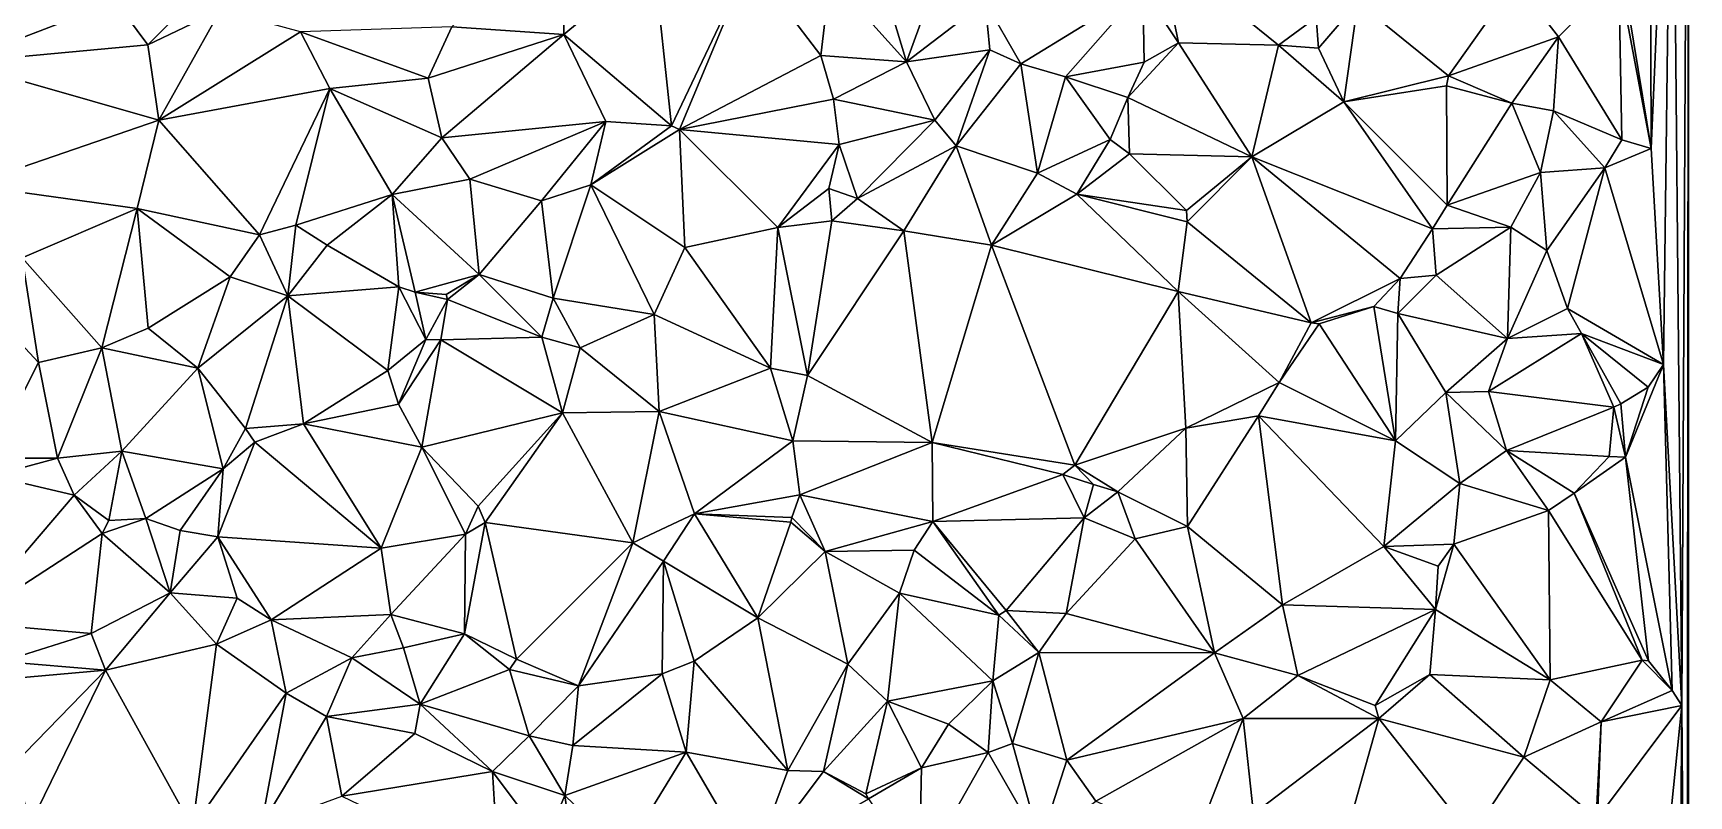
# Model space of a CAD drawing. Header units: metres. Extents: x -15.8 to 15, y -15.7 to 15.
# Drawn here: x 1.01 to 15, y 0.44 to 6.89 of the extents above; entities that cross this region are included whole.
import ezdxf

# ---------------------------------------------------------------- set-up
doc = ezdxf.new("R2010")
doc.units = ezdxf.units.M
doc.layers.add('STREET_MESH', color=7, linetype='Continuous')
doc.layers.add('WATER_LINE', color=5, linetype='Continuous')

msp = doc.modelspace()

# ---------------------------------------------------------------- linework, layer by layer
at = {"layer": 'STREET_MESH'}
for points in [[(14.854, 9.977), (14.936, 1.207), (14.996, 12.442)], [(14.936, 1.207), (14.979, -4.296), (14.996, 12.442)], [(14.667, 9.432), (14.676, 5.914), (14.854, 9.977)], [(14.854, 9.977), (14.676, 5.914), (14.78, 4.089)], [(14.936, 1.207), (14.854, 9.977), (14.78, 4.089)], [(14.667, 9.432), (14.418, 7.49), (14.676, 5.914)], [(5.494, 7.829), (4.544, 6.941), (5.489, 6.876)], [(6.251, 7.508), (5.494, 7.829), (5.489, 6.876)], [(8.094, 7.607), (7.74, 7.362), (8.385, 6.644)], [(8.687, 7.471), (8.094, 7.607), (8.385, 6.644)], [(10.523, 7.599), (10.383, 7.262), (10.684, 6.804)], [(10.523, 7.599), (10.684, 6.804), (11.528, 6.786)], [(11.847, 7.018), (10.523, 7.599), (11.528, 6.786)], [(6.251, 7.508), (5.489, 6.876), (6.4, 6.104)], [(6.251, 7.508), (6.4, 6.104), (7.059, 7.488)], [(6.4, 6.104), (6.467, 6.073), (7.059, 7.488)], [(6.467, 6.073), (7.661, 6.699), (7.059, 7.488)], [(7.661, 6.699), (7.74, 7.362), (7.059, 7.488)], [(8.687, 7.471), (8.385, 6.644), (9.05, 7.151)], [(14.418, 7.49), (14.403, 7.365), (14.676, 5.914)], [(7.74, 7.362), (7.661, 6.699), (8.385, 6.644)], [(12.964, 6.527), (13.532, 7.326), (12.198, 7.146)], [(12.964, 6.527), (13.893, 6.855), (13.532, 7.326)], [(13.893, 6.855), (14.403, 7.365), (13.532, 7.326)], [(14.43, 5.986), (14.403, 7.365), (13.893, 6.855)], [(14.403, 7.365), (14.43, 5.986), (14.676, 5.914)], [(0.431, 6.951), (0.362, 6.639), (1.703, 7.152)], [(0.362, 6.639), (1.973, 6.789), (1.703, 7.152)], [(1.973, 6.789), (2.405, 7.226), (1.703, 7.152)], [(2.405, 7.226), (1.973, 6.789), (2.589, 7.08)], [(8.385, 6.644), (9.089, 6.746), (9.05, 7.151)], [(9.35, 6.629), (10.383, 7.262), (9.05, 7.151)], [(9.089, 6.746), (9.35, 6.629), (9.05, 7.151)], [(9.728, 6.518), (10.383, 7.262), (9.35, 6.629)], [(10.383, 7.262), (9.728, 6.518), (10.392, 6.642)], [(10.684, 6.804), (10.383, 7.262), (10.392, 6.642)], [(11.847, 7.018), (11.866, 6.759), (12.198, 7.146)], [(11.866, 6.759), (12.08, 6.306), (12.198, 7.146)], [(12.08, 6.306), (12.964, 6.527), (12.198, 7.146)], [(2.589, 7.08), (1.973, 6.789), (2.067, 6.151)], [(3.264, 6.898), (2.589, 7.08), (2.067, 6.151)], [(11.866, 6.759), (11.847, 7.018), (11.528, 6.786)], [(3.264, 6.898), (2.067, 6.151), (3.511, 6.419)], [(4.342, 6.508), (4.544, 6.941), (3.264, 6.898)], [(4.342, 6.508), (3.264, 6.898), (3.511, 6.419)], [(4.544, 6.941), (4.342, 6.508), (5.489, 6.876)], [(4.342, 6.508), (4.46, 6.004), (5.489, 6.876)], [(4.46, 6.004), (5.843, 6.14), (5.489, 6.876)], [(5.489, 6.876), (5.843, 6.14), (6.4, 6.104)], [(1.973, 6.789), (0.362, 6.639), (2.067, 6.151)], [(8.624, 6.153), (9.089, 6.746), (8.385, 6.644)], [(8.805, 5.935), (9.089, 6.746), (8.624, 6.153)], [(8.805, 5.935), (9.35, 6.629), (9.089, 6.746)], [(10.255, 6.344), (10.684, 6.804), (10.392, 6.642)], [(10.684, 6.804), (10.255, 6.344), (11.304, 5.842)], [(11.528, 6.786), (10.684, 6.804), (11.304, 5.842)], [(12.08, 6.306), (11.528, 6.786), (11.304, 5.842)], [(12.08, 6.306), (11.866, 6.759), (11.528, 6.786)], [(12.964, 6.527), (13.5, 6.295), (13.893, 6.855)], [(13.5, 6.295), (13.852, 6.232), (13.893, 6.855)], [(13.852, 6.232), (14.43, 5.986), (13.893, 6.855)], [(0.362, 6.639), (0.467, 5.603), (2.067, 6.151)], [(7.661, 6.699), (6.467, 6.073), (7.768, 6.328)], [(8.385, 6.644), (7.661, 6.699), (7.768, 6.328)], [(8.624, 6.153), (8.385, 6.644), (7.768, 6.328)], [(8.805, 5.935), (9.493, 5.705), (9.35, 6.629)], [(9.493, 5.705), (9.728, 6.518), (9.35, 6.629)], [(9.728, 6.518), (10.255, 6.344), (10.392, 6.642)], [(4.46, 6.004), (4.342, 6.508), (3.511, 6.419)], [(10.105, 5.988), (9.728, 6.518), (9.493, 5.705)], [(9.728, 6.518), (10.105, 5.988), (10.255, 6.344)], [(12.948, 6.442), (12.964, 6.527), (12.08, 6.306)], [(12.952, 5.435), (12.948, 6.442), (12.08, 6.306)], [(13.5, 6.295), (12.964, 6.527), (12.948, 6.442)], [(13.5, 6.295), (12.948, 6.442), (12.952, 5.435)], [(2.067, 6.151), (2.919, 5.183), (3.511, 6.419)], [(2.919, 5.183), (3.224, 5.264), (3.511, 6.419)], [(3.224, 5.264), (4.038, 5.524), (3.511, 6.419)], [(4.038, 5.524), (4.46, 6.004), (3.511, 6.419)], [(6.467, 6.073), (7.815, 5.946), (7.768, 6.328)], [(7.815, 5.946), (8.624, 6.153), (7.768, 6.328)], [(10.255, 6.344), (10.105, 5.988), (10.27, 5.869)], [(10.255, 6.344), (10.27, 5.869), (11.304, 5.842)], [(12.829, 5.233), (12.08, 6.306), (11.304, 5.842)], [(12.829, 5.233), (12.952, 5.435), (12.08, 6.306)], [(13.5, 6.295), (12.952, 5.435), (13.741, 5.709)], [(13.852, 6.232), (13.5, 6.295), (13.741, 5.709)], [(13.852, 6.232), (13.741, 5.709), (14.287, 5.748)], [(14.43, 5.986), (13.852, 6.232), (14.287, 5.748)], [(0.467, 5.603), (1.884, 5.406), (2.067, 6.151)], [(1.884, 5.406), (2.919, 5.183), (2.067, 6.151)], [(5.843, 6.14), (4.46, 6.004), (4.694, 5.653)], [(5.301, 5.47), (5.843, 6.14), (4.694, 5.653)], [(5.843, 6.14), (5.301, 5.47), (5.717, 5.607)], [(5.843, 6.14), (5.717, 5.607), (6.4, 6.104)], [(5.717, 5.607), (6.467, 6.073), (6.4, 6.104)], [(6.513, 5.076), (6.467, 6.073), (5.717, 5.607)], [(6.513, 5.076), (7.298, 5.244), (6.467, 6.073)], [(7.298, 5.244), (7.815, 5.946), (6.467, 6.073)], [(7.815, 5.946), (7.97, 5.489), (8.624, 6.153)], [(7.97, 5.489), (8.805, 5.935), (8.624, 6.153)], [(4.46, 6.004), (4.038, 5.524), (4.694, 5.653)], [(7.298, 5.244), (7.729, 5.574), (7.815, 5.946)], [(7.729, 5.574), (7.97, 5.489), (7.815, 5.946)], [(8.805, 5.935), (7.97, 5.489), (8.363, 5.216)], [(9.103, 5.097), (8.805, 5.935), (8.363, 5.216)], [(9.493, 5.705), (8.805, 5.935), (9.103, 5.097)], [(10.105, 5.988), (9.493, 5.705), (9.824, 5.528)], [(10.27, 5.869), (10.105, 5.988), (9.824, 5.528)], [(14.676, 5.914), (14.43, 5.986), (14.287, 5.748)], [(14.676, 5.914), (14.287, 5.748), (14.78, 4.089)], [(10.752, 5.39), (10.27, 5.869), (9.824, 5.528)], [(10.27, 5.869), (10.752, 5.39), (11.304, 5.842)], [(10.752, 5.39), (10.757, 5.293), (11.304, 5.842)], [(10.757, 5.293), (11.805, 4.44), (11.304, 5.842)], [(11.805, 4.44), (12.557, 4.814), (11.304, 5.842)], [(12.557, 4.814), (12.829, 5.233), (11.304, 5.842)], [(13.741, 5.709), (13.796, 5.051), (14.287, 5.748)], [(13.796, 5.051), (13.97, 4.561), (14.287, 5.748)], [(14.287, 5.748), (13.97, 4.561), (14.78, 4.089)], [(1.884, 5.406), (0.467, 5.603), (0.912, 4.988)], [(4.038, 5.524), (4.773, 4.849), (4.694, 5.653)], [(4.773, 4.849), (5.301, 5.47), (4.694, 5.653)], [(5.301, 5.47), (5.398, 4.649), (5.717, 5.607)], [(5.398, 4.649), (6.252, 4.51), (5.717, 5.607)], [(6.252, 4.51), (6.513, 5.076), (5.717, 5.607)], [(9.493, 5.705), (9.103, 5.097), (9.824, 5.528)], [(13.741, 5.709), (12.952, 5.435), (13.491, 5.249)], [(13.796, 5.051), (13.741, 5.709), (13.491, 5.249)], [(4.038, 5.524), (3.224, 5.264), (3.491, 5.097)], [(4.096, 4.745), (4.038, 5.524), (3.491, 5.097)], [(4.038, 5.524), (4.096, 4.745), (4.232, 4.7)], [(4.773, 4.849), (4.038, 5.524), (4.232, 4.7)], [(5.301, 5.47), (4.773, 4.849), (5.398, 4.649)], [(7.298, 5.244), (7.753, 5.303), (7.729, 5.574)], [(7.753, 5.303), (7.97, 5.489), (7.729, 5.574)], [(7.97, 5.489), (7.753, 5.303), (8.363, 5.216)], [(9.824, 5.528), (9.103, 5.097), (10.68, 4.706)], [(10.757, 5.293), (9.824, 5.528), (10.68, 4.706)], [(10.757, 5.293), (10.752, 5.39), (9.824, 5.528)], [(1.585, 4.23), (1.884, 5.406), (0.912, 4.988)], [(1.976, 4.394), (1.884, 5.406), (1.585, 4.23)], [(1.884, 5.406), (2.671, 4.83), (2.919, 5.183)], [(1.976, 4.394), (2.671, 4.83), (1.884, 5.406)], [(12.952, 5.435), (12.829, 5.233), (13.491, 5.249)], [(2.919, 5.183), (2.671, 4.83), (3.156, 4.668)], [(3.224, 5.264), (2.919, 5.183), (3.156, 4.668)], [(3.491, 5.097), (3.224, 5.264), (3.156, 4.668)], [(7.237, 4.056), (7.298, 5.244), (6.513, 5.076)], [(7.298, 5.244), (7.237, 4.056), (7.548, 3.994)], [(7.753, 5.303), (7.298, 5.244), (7.548, 3.994)], [(7.753, 5.303), (7.548, 3.994), (8.363, 5.216)], [(7.548, 3.994), (8.603, 3.429), (8.363, 5.216)], [(8.603, 3.429), (9.103, 5.097), (8.363, 5.216)], [(11.805, 4.44), (10.757, 5.293), (10.68, 4.706)], [(12.829, 5.233), (12.557, 4.814), (12.861, 4.843)], [(13.491, 5.249), (12.829, 5.233), (12.861, 4.843)], [(13.463, 4.309), (13.491, 5.249), (12.861, 4.843)], [(13.463, 4.309), (13.796, 5.051), (13.491, 5.249)], [(4.096, 4.745), (3.491, 5.097), (3.156, 4.668)], [(7.237, 4.056), (6.513, 5.076), (6.252, 4.51)], [(9.806, 3.238), (9.103, 5.097), (8.603, 3.429)], [(9.103, 5.097), (9.806, 3.238), (10.68, 4.706)], [(13.796, 5.051), (13.463, 4.309), (13.97, 4.561)], [(0.274, 4.938), (1.051, 4.104), (0.912, 4.988)], [(0.274, 4.938), (0.643, 3.297), (1.051, 4.104)], [(1.051, 4.104), (1.585, 4.23), (0.912, 4.988)], [(2.671, 4.83), (1.976, 4.394), (2.396, 4.058)], [(2.671, 4.83), (2.396, 4.058), (3.156, 4.668)], [(4.495, 4.68), (4.773, 4.849), (4.232, 4.7)], [(4.495, 4.68), (4.507, 4.637), (4.773, 4.849)], [(4.507, 4.637), (5.303, 4.318), (4.773, 4.849)], [(4.773, 4.849), (5.303, 4.318), (5.398, 4.649)], [(11.805, 4.44), (12.334, 4.578), (12.557, 4.814)], [(12.334, 4.578), (12.537, 4.519), (12.557, 4.814)], [(12.557, 4.814), (12.537, 4.519), (12.861, 4.843)], [(12.537, 4.519), (13.463, 4.309), (12.861, 4.843)], [(2.396, 4.058), (2.799, 3.547), (3.156, 4.668)], [(2.799, 3.547), (3.291, 3.588), (3.156, 4.668)], [(4.002, 4.038), (4.096, 4.745), (3.156, 4.668)], [(3.291, 3.588), (4.002, 4.038), (3.156, 4.668)], [(4.324, 4.3), (4.096, 4.745), (4.002, 4.038)], [(4.096, 4.745), (4.324, 4.3), (4.232, 4.7)], [(4.507, 4.637), (4.495, 4.68), (4.232, 4.7)], [(4.324, 4.3), (4.507, 4.637), (4.232, 4.7)], [(4.324, 4.3), (4.449, 4.298), (4.507, 4.637)], [(4.507, 4.637), (4.449, 4.298), (5.303, 4.318)], [(5.398, 4.649), (5.303, 4.318), (5.628, 4.229)], [(6.252, 4.51), (5.398, 4.649), (5.628, 4.229)], [(9.806, 3.238), (10.746, 3.55), (10.68, 4.706)], [(10.746, 3.55), (11.534, 3.937), (10.68, 4.706)], [(11.534, 3.937), (11.805, 4.44), (10.68, 4.706)], [(6.296, 3.692), (6.252, 4.51), (5.628, 4.229)], [(6.296, 3.692), (7.237, 4.056), (6.252, 4.51)], [(11.873, 4.432), (12.334, 4.578), (11.805, 4.44)], [(12.334, 4.578), (11.873, 4.432), (12.517, 3.443)], [(12.537, 4.519), (12.334, 4.578), (12.517, 3.443)], [(12.943, 3.851), (12.537, 4.519), (12.517, 3.443)], [(12.537, 4.519), (12.943, 3.851), (13.463, 4.309)], [(13.463, 4.309), (14.088, 4.35), (13.97, 4.561)], [(13.97, 4.561), (14.088, 4.35), (14.78, 4.089)], [(2.396, 4.058), (1.976, 4.394), (1.585, 4.23)], [(11.873, 4.432), (11.805, 4.44), (11.534, 3.937)], [(12.517, 3.443), (11.873, 4.432), (11.534, 3.937)], [(14.088, 4.35), (13.304, 3.86), (14.362, 3.729)], [(14.088, 4.35), (13.463, 4.309), (13.304, 3.86)], [(14.421, 3.755), (14.088, 4.35), (14.362, 3.729)], [(14.088, 4.35), (14.421, 3.755), (14.652, 3.896)], [(14.088, 4.35), (14.652, 3.896), (14.78, 4.089)], [(1.051, 4.104), (1.211, 3.298), (1.585, 4.23)], [(1.585, 4.23), (1.211, 3.298), (1.755, 3.356)], [(2.396, 4.058), (1.585, 4.23), (1.755, 3.356)], [(4.092, 3.753), (4.324, 4.3), (4.002, 4.038)], [(4.449, 4.298), (4.324, 4.3), (4.092, 3.753)], [(4.449, 4.298), (4.092, 3.753), (4.29, 3.389)], [(5.477, 3.681), (4.449, 4.298), (4.29, 3.389)], [(5.303, 4.318), (4.449, 4.298), (5.477, 3.681)], [(5.303, 4.318), (5.477, 3.681), (5.628, 4.229)], [(5.477, 3.681), (6.296, 3.692), (5.628, 4.229)], [(13.463, 4.309), (12.943, 3.851), (13.304, 3.86)], [(1.051, 4.104), (0.643, 3.297), (1.211, 3.298)], [(2.611, 3.208), (2.396, 4.058), (1.755, 3.356)], [(2.611, 3.208), (2.799, 3.547), (2.396, 4.058)], [(14.652, 3.896), (14.461, 3.306), (14.78, 4.089)], [(14.461, 3.306), (14.855, 1.334), (14.78, 4.089)], [(14.855, 1.334), (14.936, 1.207), (14.78, 4.089)], [(3.291, 3.588), (4.092, 3.753), (4.002, 4.038)], [(7.237, 4.056), (6.296, 3.692), (7.424, 3.444)], [(7.548, 3.994), (7.237, 4.056), (7.424, 3.444)], [(7.548, 3.994), (7.424, 3.444), (8.603, 3.429)], [(10.746, 3.55), (11.358, 3.654), (11.534, 3.937)], [(11.358, 3.654), (12.517, 3.443), (11.534, 3.937)], [(13.061, 3.084), (12.943, 3.851), (12.517, 3.443)], [(12.943, 3.851), (13.454, 3.363), (13.304, 3.86)], [(13.454, 3.363), (12.943, 3.851), (13.061, 3.084)], [(13.304, 3.86), (13.454, 3.363), (14.362, 3.729)], [(14.421, 3.755), (14.461, 3.306), (14.652, 3.896)], [(4.092, 3.753), (3.291, 3.588), (4.29, 3.389)], [(4.767, 2.893), (5.477, 3.681), (4.29, 3.389)], [(4.767, 2.893), (4.826, 2.754), (5.477, 3.681)], [(5.477, 3.681), (4.826, 2.754), (6.072, 2.582)], [(6.296, 3.692), (5.477, 3.681), (6.072, 2.582)], [(6.594, 2.827), (6.296, 3.692), (6.072, 2.582)], [(6.296, 3.692), (6.594, 2.827), (7.424, 3.444)], [(11.358, 3.654), (10.746, 3.55), (10.76, 2.719)], [(11.562, 2.058), (11.358, 3.654), (10.76, 2.719)], [(12.417, 2.551), (12.517, 3.443), (11.358, 3.654)], [(11.562, 2.058), (12.417, 2.551), (11.358, 3.654)], [(13.454, 3.363), (14.321, 3.31), (14.362, 3.729)], [(14.321, 3.31), (14.461, 3.306), (14.362, 3.729)], [(14.461, 3.306), (14.421, 3.755), (14.362, 3.729)], [(2.799, 3.547), (2.611, 3.208), (2.879, 3.432)], [(3.291, 3.588), (2.799, 3.547), (2.879, 3.432)], [(3.946, 2.538), (3.291, 3.588), (2.879, 3.432)], [(3.291, 3.588), (3.946, 2.538), (4.29, 3.389)], [(9.806, 3.238), (10.171, 3.012), (10.746, 3.55)], [(10.746, 3.55), (10.171, 3.012), (10.76, 2.719)], [(2.566, 2.632), (3.946, 2.538), (2.879, 3.432)], [(2.611, 3.208), (2.566, 2.632), (2.879, 3.432)], [(3.946, 2.538), (4.659, 2.656), (4.29, 3.389)], [(4.659, 2.656), (4.767, 2.893), (4.29, 3.389)], [(6.594, 2.827), (7.485, 2.987), (7.424, 3.444)], [(7.424, 3.444), (7.485, 2.987), (8.603, 3.429)], [(7.485, 2.987), (8.608, 2.763), (8.603, 3.429)], [(8.603, 3.429), (8.608, 2.763), (9.706, 3.16)], [(9.806, 3.238), (8.603, 3.429), (9.706, 3.16)], [(12.417, 2.551), (13.061, 3.084), (12.517, 3.443)], [(13.809, 2.855), (13.454, 3.363), (13.061, 3.084)], [(13.454, 3.363), (13.809, 2.855), (14.026, 3.001)], [(14.321, 3.31), (13.454, 3.363), (14.026, 3.001)], [(0.643, 3.297), (0.656, 3.147), (1.211, 3.298)], [(0.656, 3.147), (1.353, 2.986), (1.211, 3.298)], [(1.211, 3.298), (1.353, 2.986), (1.755, 3.356)], [(1.353, 2.986), (1.646, 2.77), (1.755, 3.356)], [(1.646, 2.77), (1.957, 2.787), (1.755, 3.356)], [(1.957, 2.787), (2.611, 3.208), (1.755, 3.356)], [(9.964, 3.075), (9.806, 3.238), (9.706, 3.16)], [(9.806, 3.238), (9.964, 3.075), (10.171, 3.012)], [(14.461, 3.306), (14.321, 3.31), (14.026, 3.001)], [(14.654, 1.585), (14.461, 3.306), (14.026, 3.001)], [(14.461, 3.306), (14.654, 1.585), (14.855, 1.334)], [(1.353, 2.986), (0.656, 3.147), (0.431, 1.91)], [(2.249, 2.686), (2.611, 3.208), (1.957, 2.787)], [(2.566, 2.632), (2.611, 3.208), (2.249, 2.686)], [(8.608, 2.763), (9.887, 2.792), (9.706, 3.16)], [(9.887, 2.792), (9.964, 3.075), (9.706, 3.16)], [(12.417, 2.551), (13.011, 2.57), (13.061, 3.084)], [(13.011, 2.57), (13.809, 2.855), (13.061, 3.084)], [(1.589, 2.66), (1.353, 2.986), (0.431, 1.91)], [(1.646, 2.77), (1.353, 2.986), (1.589, 2.66)], [(7.416, 2.795), (7.485, 2.987), (6.594, 2.827)], [(7.485, 2.987), (7.416, 2.795), (7.698, 2.508)], [(7.485, 2.987), (7.698, 2.508), (8.608, 2.763)], [(10.171, 3.012), (9.964, 3.075), (9.887, 2.792)], [(10.171, 3.012), (9.887, 2.792), (10.316, 2.617)], [(10.171, 3.012), (10.316, 2.617), (10.76, 2.719)], [(13.809, 2.855), (14.6, 1.591), (14.026, 3.001)], [(14.6, 1.591), (14.654, 1.585), (14.026, 3.001)], [(4.767, 2.893), (4.659, 2.656), (4.826, 2.754)], [(6.594, 2.827), (6.072, 2.582), (6.332, 2.428)], [(7.129, 1.95), (6.594, 2.827), (6.332, 2.428)], [(7.408, 2.758), (6.594, 2.827), (7.129, 1.95)], [(7.416, 2.795), (6.594, 2.827), (7.408, 2.758)], [(13.809, 2.855), (13.011, 2.57), (13.824, 1.424)], [(14.6, 1.591), (13.809, 2.855), (13.824, 1.424)], [(1.495, 1.816), (1.589, 2.66), (0.431, 1.91)], [(1.495, 1.816), (2.162, 2.16), (1.589, 2.66)], [(1.646, 2.77), (1.589, 2.66), (1.957, 2.787)], [(1.589, 2.66), (2.162, 2.16), (1.957, 2.787)], [(2.162, 2.16), (2.249, 2.686), (1.957, 2.787)], [(2.162, 2.16), (2.566, 2.632), (2.249, 2.686)], [(4.826, 2.754), (4.65, 1.814), (5.089, 1.6)], [(4.659, 2.656), (4.65, 1.814), (4.826, 2.754)], [(4.826, 2.754), (5.089, 1.6), (6.072, 2.582)], [(7.698, 2.508), (7.408, 2.758), (7.129, 1.95)], [(7.698, 2.508), (7.416, 2.795), (7.408, 2.758)], [(8.608, 2.763), (7.698, 2.508), (8.451, 2.519)], [(9.164, 1.971), (8.608, 2.763), (8.451, 2.519)], [(9.228, 2.01), (9.887, 2.792), (8.608, 2.763)], [(9.228, 2.01), (8.608, 2.763), (9.164, 1.971)], [(9.887, 2.792), (9.228, 2.01), (9.735, 1.986)], [(10.316, 2.617), (9.887, 2.792), (9.735, 1.986)], [(10.316, 2.617), (10.987, 1.654), (10.76, 2.719)], [(10.987, 1.654), (11.562, 2.058), (10.76, 2.719)], [(2.162, 2.16), (2.728, 2.114), (2.566, 2.632)], [(3.946, 2.538), (2.566, 2.632), (3.016, 1.931)], [(2.566, 2.632), (2.728, 2.114), (3.016, 1.931)], [(3.946, 2.538), (3.016, 1.931), (4.029, 1.976)], [(4.659, 2.656), (3.946, 2.538), (4.029, 1.976)], [(4.65, 1.814), (4.659, 2.656), (4.029, 1.976)], [(5.089, 1.6), (5.614, 1.373), (6.072, 2.582)], [(6.072, 2.582), (5.614, 1.373), (6.332, 2.428)], [(7.698, 2.508), (8.326, 2.157), (8.451, 2.519)], [(8.326, 2.157), (9.164, 1.971), (8.451, 2.519)], [(10.987, 1.654), (10.316, 2.617), (9.735, 1.986)], [(12.856, 2.018), (12.417, 2.551), (11.562, 2.058)], [(13.011, 2.57), (12.417, 2.551), (12.877, 2.386)], [(12.417, 2.551), (12.856, 2.018), (12.877, 2.386)], [(12.856, 2.018), (13.011, 2.57), (12.877, 2.386)], [(13.011, 2.57), (12.856, 2.018), (13.824, 1.424)], [(5.614, 1.373), (6.32, 1.475), (6.332, 2.428)], [(6.332, 2.428), (6.32, 1.475), (6.591, 1.582)], [(7.129, 1.95), (6.332, 2.428), (6.591, 1.582)], [(7.888, 1.557), (7.698, 2.508), (7.129, 1.95)], [(7.698, 2.508), (7.888, 1.557), (8.326, 2.157)], [(2.162, 2.16), (1.495, 1.816), (1.618, 1.506)], [(2.162, 2.16), (1.618, 1.506), (2.554, 1.725)], [(2.728, 2.114), (2.162, 2.16), (2.554, 1.725)], [(3.016, 1.931), (2.728, 2.114), (2.554, 1.725)], [(8.326, 2.157), (7.888, 1.557), (8.225, 1.246)], [(9.114, 1.417), (8.326, 2.157), (8.225, 1.246)], [(8.326, 2.157), (9.114, 1.417), (9.164, 1.971)], [(3.016, 1.931), (3.699, 1.61), (4.029, 1.976)], [(3.699, 1.61), (4.135, 1.694), (4.029, 1.976)], [(4.135, 1.694), (4.65, 1.814), (4.029, 1.976)], [(9.114, 1.417), (9.504, 1.657), (9.164, 1.971)], [(9.504, 1.657), (9.228, 2.01), (9.164, 1.971)], [(9.228, 2.01), (9.504, 1.657), (9.735, 1.986)], [(9.504, 1.657), (10.987, 1.654), (9.735, 1.986)], [(11.691, 1.461), (11.562, 2.058), (10.987, 1.654)], [(11.691, 1.461), (12.856, 2.018), (11.562, 2.058)], [(11.691, 1.461), (12.345, 1.207), (12.856, 2.018)], [(12.856, 2.018), (12.345, 1.207), (12.806, 1.469)], [(12.856, 2.018), (12.806, 1.469), (13.824, 1.424)], [(0.745, 1.579), (1.495, 1.816), (0.431, 1.91)], [(3.143, 1.312), (3.016, 1.931), (2.554, 1.725)], [(3.143, 1.312), (3.699, 1.61), (3.016, 1.931)], [(7.129, 1.95), (6.591, 1.582), (7.382, 0.66)], [(7.888, 1.557), (7.129, 1.95), (7.382, 0.66)], [(1.618, 1.506), (1.495, 1.816), (0.745, 1.579)], [(1.618, 1.506), (2.351, 0.176), (2.554, 1.725)], [(2.351, 0.176), (3.143, 1.312), (2.554, 1.725)], [(4.135, 1.694), (3.699, 1.61), (4.275, 1.219)], [(4.65, 1.814), (4.135, 1.694), (4.275, 1.219)], [(5.031, 1.513), (4.65, 1.814), (4.275, 1.219)], [(4.65, 1.814), (5.031, 1.513), (5.089, 1.6)], [(0.697, 1.424), (1.618, 1.506), (0.745, 1.579)], [(3.699, 1.61), (3.143, 1.312), (3.485, 1.115)], [(4.275, 1.219), (3.699, 1.61), (3.485, 1.115)], [(5.031, 1.513), (5.614, 1.373), (5.089, 1.6)], [(6.32, 1.475), (6.524, 0.815), (6.591, 1.582)], [(6.591, 1.582), (6.524, 0.815), (7.382, 0.66)], [(7.683, 0.652), (7.888, 1.557), (7.382, 0.66)], [(8.225, 1.246), (7.888, 1.557), (7.683, 0.652)], [(9.504, 1.657), (9.114, 1.417), (9.28, 0.888)], [(9.741, 0.747), (9.504, 1.657), (9.28, 0.888)], [(9.504, 1.657), (9.741, 0.747), (10.987, 1.654)], [(9.741, 0.747), (11.23, 1.099), (10.987, 1.654)], [(11.23, 1.099), (11.691, 1.461), (10.987, 1.654)], [(14.255, 1.07), (14.6, 1.591), (13.824, 1.424)], [(14.855, 1.334), (14.6, 1.591), (14.255, 1.07)], [(14.855, 1.334), (14.654, 1.585), (14.6, 1.591)], [(1.618, 1.506), (0.697, 1.424), (0.836, 0.705)], [(0.985, 0.215), (1.618, 1.506), (0.836, 0.705)], [(1.618, 1.506), (0.985, 0.215), (2.351, 0.176)], [(5.031, 1.513), (4.275, 1.219), (5.197, 0.952)], [(5.614, 1.373), (5.031, 1.513), (5.197, 0.952)], [(6.32, 1.475), (5.614, 1.373), (5.566, 0.869)], [(6.524, 0.815), (6.32, 1.475), (5.566, 0.869)], [(8.741, 1.05), (9.114, 1.417), (8.225, 1.246)], [(9.076, 0.81), (9.114, 1.417), (8.741, 1.05)], [(9.114, 1.417), (9.076, 0.81), (9.28, 0.888)], [(12.375, 1.097), (11.691, 1.461), (11.23, 1.099)], [(12.345, 1.207), (11.691, 1.461), (12.375, 1.097)], [(12.345, 1.207), (12.375, 1.097), (12.806, 1.469)], [(12.806, 1.469), (12.375, 1.097), (13.6, 0.771)], [(12.806, 1.469), (13.6, 0.771), (13.824, 1.424)], [(13.6, 0.771), (14.255, 1.07), (13.824, 1.424)], [(2.931, 0.191), (3.143, 1.312), (2.351, 0.176)], [(3.143, 1.312), (2.931, 0.191), (3.485, 1.115)], [(5.566, 0.869), (5.614, 1.373), (5.197, 0.952)], [(14.855, 1.334), (14.255, 1.07), (14.936, 1.207)], [(4.23, 0.971), (4.275, 1.219), (3.485, 1.115)], [(4.23, 0.971), (4.887, 0.651), (4.275, 1.219)], [(4.275, 1.219), (4.887, 0.651), (5.197, 0.952)], [(8.042, 0.462), (8.225, 1.246), (7.683, 0.652)], [(8.225, 1.246), (8.042, 0.462), (8.512, 0.683)], [(8.741, 1.05), (8.225, 1.246), (8.512, 0.683)], [(14.255, 1.07), (14.223, 0.257), (14.936, 1.207)], [(14.936, 1.207), (14.223, 0.257), (14.811, -0.01)], [(14.914, -1.518), (14.936, 1.207), (14.811, -0.01)], [(14.936, 1.207), (14.914, -1.518), (14.979, -4.296)], [(2.931, 0.191), (3.613, 0.441), (3.485, 1.115)], [(3.613, 0.441), (4.23, 0.971), (3.485, 1.115)], [(9.076, 0.81), (8.741, 1.05), (8.512, 0.683)], [(11.23, 1.099), (9.741, 0.747), (9.984, 0.401)], [(10.813, 0.033), (11.23, 1.099), (9.984, 0.401)], [(10.813, 0.033), (11.317, 0.294), (11.23, 1.099)], [(11.317, 0.294), (12.375, 1.097), (11.23, 1.099)], [(12.375, 1.097), (11.317, 0.294), (12.041, -0.094)], [(13.158, 0.106), (12.375, 1.097), (12.041, -0.094)], [(12.375, 1.097), (13.158, 0.106), (13.6, 0.771)], [(14.213, 0.259), (14.255, 1.07), (13.6, 0.771)], [(14.213, 0.259), (14.223, 0.257), (14.255, 1.07)], [(4.887, 0.651), (4.23, 0.971), (3.613, 0.441)], [(4.887, 0.651), (5.497, 0.449), (5.197, 0.952)], [(5.497, 0.449), (5.566, 0.869), (5.197, 0.952)], [(6.524, 0.815), (5.566, 0.869), (5.497, 0.449)], [(9.076, 0.81), (9.513, 0.045), (9.28, 0.888)], [(9.513, 0.045), (9.741, 0.747), (9.28, 0.888)], [(6.524, 0.815), (5.497, 0.449), (6.001, -0.035)], [(6.524, 0.815), (6.001, -0.035), (7.084, -0.146)], [(6.524, 0.815), (7.084, -0.146), (7.382, 0.66)], [(8.493, -0.22), (9.076, 0.81), (8.512, 0.683)], [(9.076, 0.81), (8.493, -0.22), (9.513, 0.045)], [(9.741, 0.747), (9.513, 0.045), (9.984, 0.401)], [(13.158, 0.106), (14.213, 0.259), (13.6, 0.771)], [(4.887, 0.651), (3.613, 0.441), (4.938, -0.193)], [(4.887, 0.651), (4.938, -0.193), (5.333, 0.058)], [(5.497, 0.449), (4.887, 0.651), (5.333, 0.058)], [(7.084, -0.146), (7.683, 0.652), (7.382, 0.66)], [(8.063, 0.421), (7.683, 0.652), (7.084, -0.146)], [(8.063, 0.421), (8.042, 0.462), (7.683, 0.652)], [(8.042, 0.462), (8.063, 0.421), (8.512, 0.683)], [(8.063, 0.421), (8.493, -0.22), (8.512, 0.683)], [(5.55, 0.092), (5.497, 0.449), (5.333, 0.058)], [(5.497, 0.449), (5.55, 0.092), (6.001, -0.035)]]:
    msp.add_3dface(points, dxfattribs=at)
at = {"layer": 'WATER_LINE'}
msp.add_3dface([(-14.999, -14.995, 0.05), (14.996, -14.995, 0.05), (14.996, 14.997, 0.05), (-14.999, 14.997, 0.05)], dxfattribs=at)

doc.saveas('drawing.dxf')
